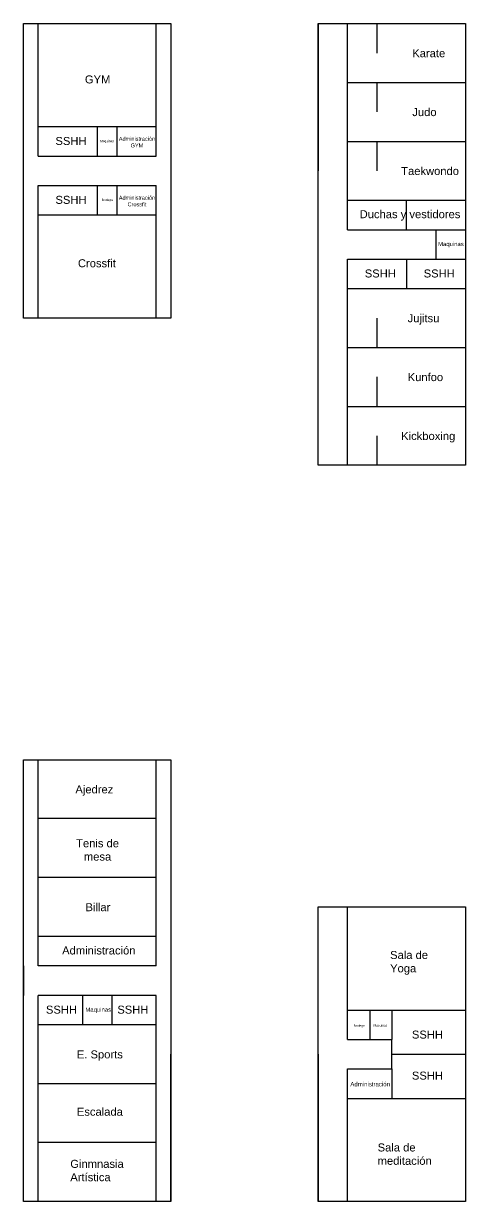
# Model space of a CAD drawing. Header units: millimetres. Extents: x 2483 to 3130, y 1137 to 1428.
# Drawn here: x 3085.2 to 3130.2, y 1170.4 to 1290.4 of the extents above; entities that cross this region are included whole.
import ezdxf

# ---------------------------------------------------------------- set-up
doc = ezdxf.new("R2010")
doc.units = ezdxf.units.MM
doc.layers.add('modulos alternativos', color=10, linetype='Continuous')
doc.styles.get("Standard").update_dxf_attribs({"font": 'arial.ttf'})

msp = doc.modelspace()

# ---------------------------------------------------------------- linework, layer by layer
for p, q in [((3086.69, 1276.94), (3086.69, 1290.44)), ((3098.69, 1276.94), (3098.69, 1290.44)), ((3118.19, 1272.44), (3118.19, 1290.44)), ((3121.19, 1287.44), (3121.19, 1290.44)), ((3118.19, 1284.44), (3130.19, 1284.44)), ((3121.19, 1281.44), (3121.19, 1284.44)), ((3086.69, 1279.94), (3098.69, 1279.94)), ((3092.69, 1279.94), (3092.69, 1276.94)), ((3094.69, 1279.94), (3094.69, 1276.94)), ((3118.19, 1278.44), (3130.19, 1278.44)), ((3121.19, 1275.44), (3121.19, 1278.44)), ((3086.69, 1276.94), (3098.69, 1276.94)), ((3086.69, 1260.44), (3086.69, 1273.94)), ((3086.69, 1273.94), (3098.69, 1273.94)), ((3092.69, 1273.94), (3092.69, 1270.94)), ((3094.69, 1273.94), (3094.69, 1270.94)), ((3098.69, 1260.44), (3098.69, 1273.94)), ((3118.19, 1269.44), (3118.19, 1272.44)), ((3118.19, 1272.44), (3130.19, 1272.44)), ((3124.19, 1269.44), (3124.19, 1272.44)), ((3086.69, 1270.94), (3098.69, 1270.94)), ((3118.19, 1269.44), (3130.19, 1269.44)), ((3127.19, 1269.44), (3127.19, 1266.44)), ((3118.19, 1245.44), (3118.19, 1266.44)), ((3118.19, 1266.44), (3130.19, 1266.44)), ((3124.19, 1266.44), (3124.19, 1263.44)), ((3118.19, 1263.44), (3130.19, 1263.44)), ((3121.19, 1257.44), (3121.19, 1260.44)), ((3118.19, 1257.44), (3130.19, 1257.44)), ((3121.19, 1251.44), (3121.19, 1254.44)), ((3118.19, 1251.44), (3130.19, 1251.44)), ((3121.19, 1245.44), (3121.19, 1248.44)), ((3086.69, 1194.44), (3086.69, 1215.44)), ((3098.69, 1194.44), (3098.69, 1215.44)), ((3098.69, 1209.44), (3086.69, 1209.44)), ((3098.69, 1203.44), (3086.69, 1203.44)), ((3118.19, 1186.94), (3118.19, 1200.44)), ((3098.69, 1197.44), (3086.69, 1197.44)), ((3098.69, 1194.44), (3086.69, 1194.44)), ((3098.69, 1191.44), (3086.69, 1191.44)), ((3086.69, 1170.44), (3086.69, 1191.44)), ((3091.19, 1191.44), (3091.19, 1188.44)), ((3094.19, 1191.44), (3094.19, 1188.44)), ((3098.69, 1170.44), (3098.69, 1191.44)), ((3118.19, 1189.94), (3122.69, 1189.94)), ((3120.44, 1189.94), (3120.44, 1186.94)), ((3122.69, 1189.94), (3122.69, 1186.94)), ((3122.69, 1189.94), (3130.19, 1189.94)), ((3098.69, 1188.44), (3086.69, 1188.44)), ((3118.19, 1186.94), (3122.69, 1186.94)), ((3122.69, 1183.94), (3122.69, 1186.94)), ((3122.69, 1185.44), (3130.19, 1185.44)), ((3118.19, 1170.44), (3118.19, 1183.94)), ((3118.19, 1183.94), (3122.69, 1183.94)), ((3122.69, 1183.94), (3122.69, 1180.94)), ((3098.69, 1182.44), (3086.69, 1182.44)), ((3118.19, 1180.94), (3130.19, 1180.94)), ((3098.69, 1176.44), (3086.69, 1176.44))]:
    msp.add_line(p, q)
at = {"layer": 'modulos alternativos'}
for p, q in [((3085.19, 1290.44), (3100.19, 1290.44)), ((3085.19, 1275.44), (3085.19, 1290.44)), ((3100.19, 1290.44), (3100.19, 1260.44)), ((3115.19, 1290.44), (3130.19, 1290.44)), ((3115.19, 1275.44), (3115.19, 1290.44)), ((3115.19, 1290.44), (3115.19, 1275.44)), ((3130.19, 1290.44), (3130.19, 1275.44)), ((3085.19, 1260.44), (3085.19, 1275.44)), ((3115.19, 1260.44), (3115.19, 1275.44)), ((3130.19, 1275.44), (3130.19, 1269.44)), ((3130.19, 1269.44), (3130.19, 1266.44)), ((3130.19, 1266.44), (3130.19, 1260.44)), ((3100.19, 1260.44), (3085.19, 1260.44)), ((3115.19, 1245.44), (3115.19, 1260.44)), ((3130.19, 1260.44), (3130.19, 1245.44)), ((3130.19, 1245.44), (3115.19, 1245.44)), ((3085.19, 1215.44), (3100.19, 1215.44)), ((3085.19, 1200.44), (3085.19, 1215.44)), ((3100.19, 1215.44), (3100.19, 1200.44)), ((3085.19, 1185.44), (3085.19, 1200.44)), ((3100.19, 1200.44), (3100.19, 1185.44)), ((3115.19, 1200.44), (3130.19, 1200.44)), ((3115.19, 1185.44), (3115.19, 1200.44)), ((3130.19, 1200.44), (3130.19, 1185.44)), ((3085.19, 1194.44), (3085.19, 1191.44)), ((3085.19, 1170.44), (3085.19, 1185.44)), ((3100.19, 1170.44), (3100.19, 1185.44)), ((3100.19, 1185.44), (3100.19, 1170.44)), ((3115.19, 1170.44), (3115.19, 1185.44)), ((3115.19, 1185.44), (3115.19, 1170.44)), ((3130.19, 1185.44), (3130.19, 1170.44)), ((3100.19, 1170.44), (3085.19, 1170.44)), ((3130.19, 1170.44), (3115.19, 1170.44))]:
    msp.add_line(p, q, dxfattribs=at)

# ---------------------------------------------------------------- texts
at = {"attachment_point": 1}
for s, width, gutter_width, heights, insert, char_height in [('Karate', 2.992, 4.08, [0], (3124.78, 1287.83), 0.815), ('GYM', 2.992, 4.08, [0], (3091.44, 1285.16), 0.815), ('Judo', 2.992, 4.08, [0], (3124.78, 1281.83), 0.815), ('SSHH', 2.992, 4.08, [0], (3088.44, 1278.89), 0.815), ('Maquinas', 0.8479, 1.16, [0], (3092.99, 1278.59), 0.231), ('\\pxqc;Administración GYM', 1.477, 2.01, [0], (3096, 1278.9), 0.4026), ('Taekwondo', 2.992, 4.08, [0], (3123.65, 1275.83), 0.815), ('SSHH', 2.992, 4.08, [0], (3088.44, 1272.89), 0.815), ('Bodega', 0.8479, 1.16, [0], (3093.17, 1272.59), 0.231), ('\\pxqc;Administración Crossfit', 1.477, 2.01, [0], (3096, 1272.9), 0.4026), ('Duchas y vestidores', 11.2894, 4.08, [0], (3119.42, 1271.43), 0.8155), ('Maquinas', 1.5814, 2.16, [0], (3127.41, 1268.2), 0.431), ('Crossfit', 2.992, 4.08, [0], (3090.73, 1266.43), 0.815), ('SSHH', 2.992, 4.08, [0], (3119.94, 1265.39), 0.815), ('SSHH', 2.992, 4.08, [0], (3125.94, 1265.39), 0.815), ('Jujitsu', 2.992, 4.08, [0], (3124.31, 1260.83), 0.815), ('Kunfoo', 2.992, 4.08, [0], (3124.31, 1254.83), 0.815), ('Kickboxing', 2.992, 4.08, [0], (3123.65, 1248.83), 0.815), ('Ajedrez', 2.992, 4.08, [0.829], (3090.47, 1212.83), 0.815), ('\\pxqc;Tenis de mesa', 5.6958, 4.08, [0], (3089.88, 1207.34), 0.8155), ('Billar', 2.992, 4.08, [0], (3091.5, 1200.83), 0.815), ('Administración', 2.992, 4.08, [0], (3089.12, 1196.42), 0.8155), ('Sala de Yoga', 4.2422, 4.08, [0], (3122.52, 1195.96), 0.8155), ('SSHH', 2.992, 4.08, [0], (3087.47, 1190.39), 0.815), ('SSHH', 2.992, 4.08, [0], (3094.74, 1190.39), 0.815), ('Maquinas', 1.5814, 2.16, [0], (3091.49, 1190.2), 0.431), ('Bodega', 0.8479, 1.16, [0], (3118.82, 1188.47), 0.231), ('Maquinas', 0.8479, 1.16, [0], (3120.83, 1188.49), 0.231), ('SSHH', 2.992, 4.08, [0], (3124.74, 1187.85), 0.815), ('E. Sports', 4.8793, 4.08, [0], (3090.62, 1185.83), 0.815), ('SSHH', 2.992, 4.08, [0], (3124.74, 1183.67), 0.815), ('Administración', 1.6186, 2.21, [0], (3118.47, 1182.61), 0.4412), ('Escalada', 4.8793, 4.08, [0], (3090.62, 1179.99), 0.815), ('Sala de meditación', 5.4924, 4.08, [0], (3121.25, 1176.35), 0.8155), ('Ginmnasia Artística', 4.8793, 4.08, [0], (3089.95, 1174.68), 0.8155)]:
    msp.add_mtext_dynamic_manual_height_columns(s, width=width, gutter_width=gutter_width, heights=heights, dxfattribs=dict(at, insert=insert, char_height=char_height))

doc.saveas('drawing.dxf')
